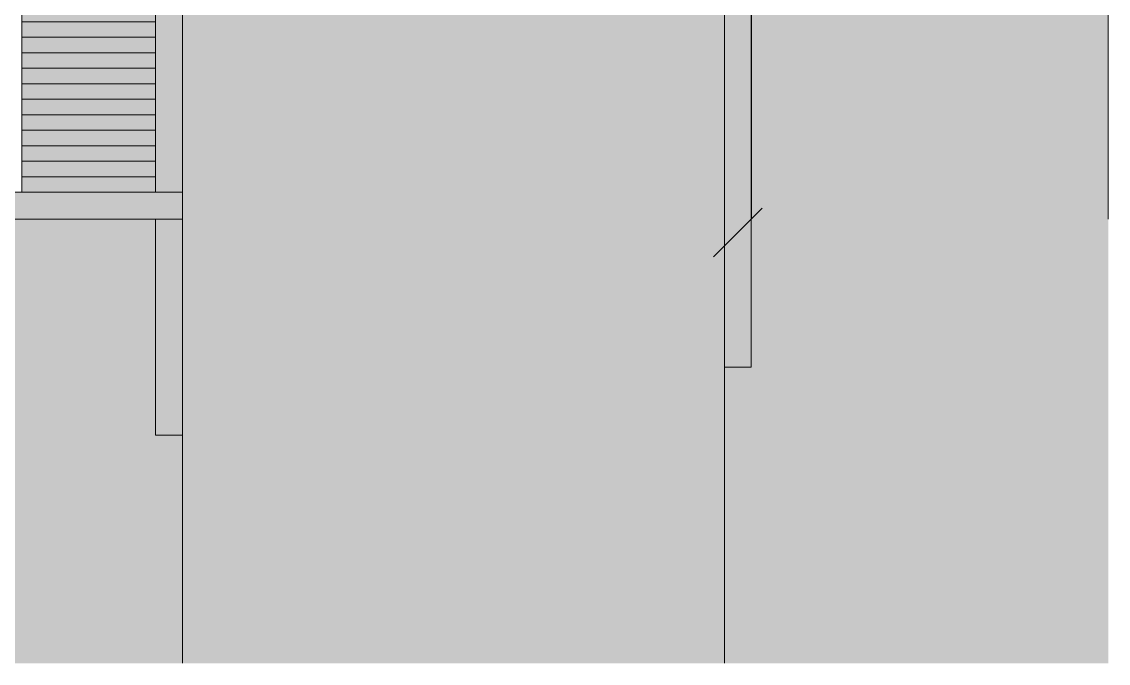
# Model space of a CAD drawing. Header units: centimetres. Extents: x -4381 to 5639, y -3920 to 4826.
# Drawn here: x 88.27 to 100.44, y 23.63 to 30.81 of the extents above; entities that cross this region are included whole.
import ezdxf
from ezdxf.xclip import XClip

# ---------------------------------------------------------------- set-up
doc = ezdxf.new("R2010")
doc.units = ezdxf.units.CM
doc.header["$MEASUREMENT"] = 0
doc.header["$XCLIPFRAME"] = 0
doc.set_wipeout_variables(frame=1)
doc.linetypes.add('Dashed', pattern=[0.564444446563721, 0.28222222328186, -0.282222223281861])
doc.linetypes.add('Wipeout_Contour', pattern=[100, 0, -100])
for name, color, linetype in [('0- SITE', 7, 'Continuous'), ('Dalles', 7, 'Continuous'), ('Drawing & Figure', 7, 'Continuous'), ('Mur de clôture', 7, 'Continuous'), ('Structural - Bearing', 7, 'Continuous')]:
    doc.layers.add(name, color=color, linetype=linetype)
for name, color, linetype, lineweight in [('0- SITE_Pen_No__1', 7, 'Continuous', 5), ('0_Pen_No__1', 7, 'Continuous', 5), ('0_Pen_No__20', 1, 'Continuous', 5), ('Dalles_Pen_No__1', 7, 'Continuous', 5), ('Mur de clôture_Pen_No__1', 7, 'Continuous', 5), ('Structural - Bearing_Pen_No__1', 7, 'Continuous', 5)]:
    doc.layers.add(name, color=color, linetype=linetype, lineweight=lineweight)
for name, color, linetype, lineweight, true_color in [('0- SITE_Pen_No__178', 7, 'Continuous', 5, 0xbda888), ('0- SITE_Pen_No__180', 7, 'Continuous', 5, 0xe2e3c6), ('0_Pen_No__161', 7, 'Continuous', 5, 0x6a6a6a), ('0_Pen_No__62', 7, 'Continuous', 5, 0xaaaaaa)]:
    doc.layers.add(name, color=color, linetype=linetype, lineweight=lineweight, true_color=true_color)

# ---------------------------------------------------------------- blocks, each defined once
blk = doc.blocks.new('Drawing_7_7', base_point=(-363.0918638569751, 32.20361154116348))
at = {"layer": 'Mur de clôture', "linetype": 'Continuous', "lineweight": 0, "ltscale": 10, "true_color": 0x000000}
blk.add_hatch(color=18, dxfattribs=at).paths.add_polyline_path([(96.44269188585409, 26.94196247046312), (96.44269188585409, 34.24196247046313), (96.14269122274325, 34.24196247046313), (96.14269122274325, 26.94196247046312)])
at = {"layer": '0- SITE_Pen_No__1', "linetype": 'Continuous', "ltscale": 10}
for p, q in [((96.14269092752382, 30.97815683848237), (96.14269092752382, 26.94196229986858)), ((96.14269155869873, 26.94196277216524), (96.14269155869873, 23.62539662638815))]:
    blk.add_line(p, q, dxfattribs=at)
at = {"layer": '0_Pen_No__1', "linetype": 'Continuous', "ltscale": 10}
for p, q in [((96.44269187189254, 28.60361171075894), (96.44269187189254, 31.20361215521309)), ((96.14269092752382, 31.00812253796197), (96.14269092752382, 28.30361076639022)), ((100.442691885854, 31.02976233576032), (100.442691885854, 28.60361171075894)), ((96.0185781029236, 28.17949794178999), (96.56269181426083, 28.72361165312722)), ((96.14269092752382, 28.30361076639022), (96.44269187189254, 28.60361171075894))]:
    blk.add_line(p, q, dxfattribs=at)
at = {"layer": '0_Pen_No__20', "linetype": 'Dashed', "ltscale": 10}
blk.add_line((96.44553852626727, 28.60361171075894), (96.44553852626727, 45.11706607426095), dxfattribs=at)
at = {"layer": 'Mur de clôture_Pen_No__1', "linetype": 'Continuous', "ltscale": 10}
for p, q in [((96.44269187189254, 34.24196254303784), (96.44269187189254, 26.94196229986858)), ((96.44269187189254, 26.94196229986858), (96.14269092752382, 26.94196229986858))]:
    blk.add_line(p, q, dxfattribs=at)
at = {"color": 254, "linetype": 'Wipeout_Contour', "lineweight": 0, "ltscale": 374.4759731544842}
blk.add_wipeout([(88.26688190887984, 28.90361154116348), (89.76688190887971, 28.90361154116348), (89.76688190887971, 29.077291541163483), (88.26688190887984, 29.077291541163483)], dxfattribs=at)
at = {"color": 254, "linetype": 'Wipeout_Contour', "lineweight": 0, "ltscale": 359.252132622533}
blk.add_wipeout([(82.42149406217962, 28.603611940416105), (82.42149406217962, 23.62539662638815), (89.38214197663471, 23.62539662638815), (89.38214197663471, 28.603611940416105)], dxfattribs=at).dxf.layer = '0- SITE'
at = {"layer": '0- SITE_Pen_No__178', "linetype": 'Continuous', "ltscale": 10}
blk.add_hatch(color=256, dxfattribs=at).paths.add_polyline_path([(82.42149406217962, 28.6036119404161), (82.42149406217962, 23.62539662638815), (89.38214197663471, 23.62539662638815), (89.38214197663471, 28.6036119404161)])
at = {"layer": '0_Pen_No__62', "linetype": 'Continuous', "ltscale": 10}
blk.add_hatch(color=256, dxfattribs=at).paths.add_polyline_path([(88.26688190887984, 28.90361154116348), (89.76688190887971, 28.90361154116348), (89.76688190887971, 29.07729154116348), (88.26688190887984, 29.07729154116348)])
at = {"layer": 'Dalles_Pen_No__1', "linetype": 'Continuous', "ltscale": 10}
for p, q in [((89.76688173487774, 28.90361120386364), (88.06688194663373, 28.90361120386364)), ((90.06688195361447, 28.90361120386364), (89.76688173487774, 28.90361120386364))]:
    blk.add_line(p, q, dxfattribs=at)
at = {"color": 254, "linetype": 'Wipeout_Contour', "lineweight": 0, "ltscale": 374.6916784722161}
blk.add_wipeout([(88.26688190815312, 29.07729154116348), (89.7668819081531, 29.07729154116348), (89.7668819081531, 29.25098154116348), (88.26688190815312, 29.25098154116348)], dxfattribs=at)
at = {"color": 254, "linetype": 'Wipeout_Contour', "lineweight": 0, "ltscale": 560.8185111486865}
blk.add_wipeout([(89.38214197663471, 28.603611940416105), (89.38214197663471, 23.62539662638815), (90.06688198992819, 23.62539662638815), (90.06688198992819, 26.18017951531395), (89.76688204733915, 26.18017951531395), (89.76688204733915, 28.603611940416105)], dxfattribs=at).dxf.layer = '0- SITE'
at = {"layer": '0- SITE_Pen_No__178', "linetype": 'Continuous', "ltscale": 10}
blk.add_hatch(color=256, dxfattribs=at).paths.add_polyline_path([(89.38214197663471, 28.6036119404161), (89.38214197663471, 23.62539662638815), (90.06688198992819, 23.62539662638815), (90.06688198992819, 26.18017951531395), (89.76688204733915, 26.18017951531395), (89.76688204733915, 28.6036119404161)])
at = {"layer": '0- SITE_Pen_No__180', "linetype": 'Continuous', "lineweight": 0, "ltscale": 10, "true_color": 0x383831}
blk.add_hatch(color=250, dxfattribs=at).paths.add_polyline_path([(93.8909010645259, 31.14196279505605), (90.06688198992819, 31.40956489642708), (90.06688198992819, 23.62539662638815), (96.14269155869873, 23.62539662638815), (96.14269155869873, 30.97815662491731), (95.88594990940777, 31.00089016827657), (95.84201542111795, 31.00375118400569), (95.79775027513045, 31.00716109151294)])
at = {"layer": '0_Pen_No__62', "linetype": 'Continuous', "ltscale": 10}
blk.add_hatch(color=256, dxfattribs=at).paths.add_polyline_path([(88.26688190815312, 29.07729154116348), (89.7668819081531, 29.07729154116348), (89.7668819081531, 29.25098154116348), (88.26688190815312, 29.25098154116348)])
at = {"layer": 'Dalles', "linetype": 'Continuous', "lineweight": 0, "ltscale": 10, "true_color": 0x000000}
blk.add_hatch(color=18, dxfattribs=at).paths.add_polyline_path([(90.0668817820737, 28.60361154116348), (90.0668817820737, 28.90361154116348), (63.66688212768619, 28.90361154116348), (63.66688212768619, 28.60361154116348)])
at = {"layer": 'Structural - Bearing', "linetype": 'Continuous', "lineweight": 0, "ltscale": 10, "true_color": 0x000000}
blk.add_hatch(color=18, dxfattribs=at).paths.add_polyline_path([(90.06688181708186, 28.60361154116348), (89.76688178105796, 28.60361154116348), (89.76688178136109, 26.18017956620174), (90.06688178136102, 26.18017956620174)])
at = {"layer": '0- SITE_Pen_No__1', "linetype": 'Continuous', "ltscale": 10}
blk.add_line((90.06688198992819, 26.18017951531395), (90.06688198992819, 23.62539662638815), dxfattribs=at)
at = {"layer": '0- SITE_Pen_No__1', "linetype": 'Continuous', "ltscale": 10, "flags": 128}
blk.add_lwpolyline([(90.0668818656194, 31.40956517549727), (90.0668817820737, 28.90361154116348), (90.0668817820737, 28.60361154116348), (90.06688178136102, 26.18017956620175)], dxfattribs=at)
at = {"layer": '0_Pen_No__1', "linetype": 'Continuous', "ltscale": 10}
for p, q in [((90.06688195361447, 28.60361171075894), (90.06688195361447, 31.42326749528893)), ((63.66688157121607, 28.60361171075894), (90.06688195361447, 28.60361171075894))]:
    blk.add_line(p, q, dxfattribs=at)
at = {"layer": '0_Pen_No__161', "linetype": 'Continuous', "ltscale": 10}
blk.add_line((88.2668820924582, 29.07729122542611), (89.76688173487774, 29.07729122542611), dxfattribs=at)
at = {"layer": 'Dalles_Pen_No__1', "linetype": 'Continuous', "ltscale": 10}
for p, q in [((89.76688173487774, 28.60361171075894), (63.66688229684808, 28.60361171075894)), ((90.06688195361447, 28.60361171075894), (89.76688173487774, 28.60361171075894))]:
    blk.add_line(p, q, dxfattribs=at)
at = {"layer": 'Structural - Bearing_Pen_No__1', "linetype": 'Continuous', "ltscale": 10}
for p in [(89.76688173487774, 28.60361171075894), (90.06688195361447, 26.18017930326654)]:
    blk.add_line(p, (89.76688173487774, 26.18017930326654), dxfattribs=at)
at = {"color": 254, "linetype": 'Wipeout_Contour', "lineweight": 0, "ltscale": 374.908547271415}
blk.add_wipeout([(88.26688190742632, 29.25098154116348), (89.7668819074263, 29.25098154116348), (89.7668819074263, 29.424661541163477), (88.26688190742632, 29.424661541163477)], dxfattribs=at)
at = {"layer": '0_Pen_No__62', "linetype": 'Continuous', "ltscale": 10}
blk.add_hatch(color=256, dxfattribs=at).paths.add_polyline_path([(88.26688190742632, 29.25098154116348), (89.7668819074263, 29.25098154116348), (89.7668819074263, 29.42466154116348), (88.26688190742632, 29.42466154116348)])
at = {"layer": '0_Pen_No__161', "linetype": 'Continuous', "ltscale": 10}
blk.add_line((88.2668820924582, 29.2509814058367), (89.76688173487774, 29.2509814058367), dxfattribs=at)
at = {"color": 254, "linetype": 'Wipeout_Contour', "lineweight": 0, "ltscale": 375.12657747434}
blk.add_wipeout([(88.26688190669954, 29.424661541163484), (89.7668819066996, 29.424661541163484), (89.7668819066996, 29.59835154116349), (88.26688190669954, 29.59835154116349)], dxfattribs=at)
at = {"layer": '0_Pen_No__62', "linetype": 'Continuous', "ltscale": 10}
blk.add_hatch(color=256, dxfattribs=at).paths.add_polyline_path([(88.26688190669954, 29.42466154116348), (89.7668819066996, 29.42466154116348), (89.7668819066996, 29.59835154116348), (88.26688190669954, 29.59835154116348)])
at = {"layer": '0_Pen_No__161', "linetype": 'Continuous', "ltscale": 10}
blk.add_line((88.2668820924582, 29.42466142739916), (89.76688173487774, 29.42466142739916), dxfattribs=at)
at = {"color": 254, "linetype": 'Wipeout_Contour', "lineweight": 0, "ltscale": 375.3457671171332}
blk.add_wipeout([(88.26688190597282, 29.59835154116348), (89.7668819059728, 29.59835154116348), (89.7668819059728, 29.77203154116348), (88.26688190597282, 29.77203154116348)], dxfattribs=at)
at = {"layer": '0_Pen_No__62', "linetype": 'Continuous', "ltscale": 10}
blk.add_hatch(color=256, dxfattribs=at).paths.add_polyline_path([(88.26688190597282, 29.59835154116348), (89.7668819059728, 29.59835154116348), (89.7668819059728, 29.77203154116348), (88.26688190597282, 29.77203154116348)])
at = {"layer": '0_Pen_No__161', "linetype": 'Continuous', "ltscale": 10}
blk.add_line((88.2668820924582, 29.59835160780976), (89.76688173487774, 29.59835160780976), dxfattribs=at)
at = {"color": 254, "linetype": 'Wipeout_Contour', "lineweight": 0, "ltscale": 375.566114108623}
blk.add_wipeout([(88.26688190524612, 29.77203154116348), (89.7668819052461, 29.77203154116348), (89.7668819052461, 29.94572154116348), (88.26688190524612, 29.94572154116348)], dxfattribs=at)
at = {"layer": '0_Pen_No__62', "linetype": 'Continuous', "ltscale": 10}
blk.add_hatch(color=256, dxfattribs=at).paths.add_polyline_path([(88.26688190524612, 29.77203154116348), (89.7668819052461, 29.77203154116348), (89.7668819052461, 29.94572154116348), (88.26688190524612, 29.94572154116348)])
at = {"layer": '0_Pen_No__161', "linetype": 'Continuous', "ltscale": 10}
blk.add_line((88.2668820924582, 29.77203162937221), (89.76688173487774, 29.77203162937221), dxfattribs=at)
at = {"color": 254, "linetype": 'Wipeout_Contour', "lineweight": 0, "ltscale": 375.7876164742578}
blk.add_wipeout([(88.26688190451932, 29.94572154116348), (89.76688190451938, 29.94572154116348), (89.76688190451938, 30.119401541163484), (88.26688190451932, 30.119401541163484)], dxfattribs=at)
at = {"layer": '0_Pen_No__62', "linetype": 'Continuous', "ltscale": 10}
blk.add_hatch(color=256, dxfattribs=at).paths.add_polyline_path([(88.26688190451932, 29.94572154116348), (89.76688190451938, 29.94572154116348), (89.76688190451938, 30.11940154116348), (88.26688190451932, 30.11940154116348)])
at = {"layer": '0_Pen_No__161', "linetype": 'Continuous', "ltscale": 10}
blk.add_line((88.2668820924582, 29.94572180978281), (89.76688173487774, 29.94572180978281), dxfattribs=at)
at = {"color": 254, "linetype": 'Wipeout_Contour', "lineweight": 0, "ltscale": 376.0102656992328}
blk.add_wipeout([(88.26688190379261, 30.11940154116348), (89.76688190379267, 30.11940154116348), (89.76688190379267, 30.293081541163478), (88.26688190379261, 30.293081541163478)], dxfattribs=at)
at = {"layer": '0_Pen_No__62', "linetype": 'Continuous', "ltscale": 10}
blk.add_hatch(color=256, dxfattribs=at).paths.add_polyline_path([(88.26688190379261, 30.11940154116348), (89.76688190379267, 30.11940154116348), (89.76688190379267, 30.29308154116348), (88.26688190379261, 30.29308154116348)])
at = {"layer": '0_Pen_No__161', "linetype": 'Continuous', "ltscale": 10}
blk.add_line((88.2668820924582, 30.11940183134527), (89.76688173487774, 30.11940183134527), dxfattribs=at)
at = {"color": 254, "linetype": 'Wipeout_Contour', "lineweight": 0, "ltscale": 376.2340725548156}
blk.add_wipeout([(88.26688190306591, 30.293081541163485), (89.76688190306588, 30.293081541163485), (89.76688190306588, 30.46677154116348), (88.26688190306591, 30.46677154116348)], dxfattribs=at)
at = {"layer": '0_Pen_No__62', "linetype": 'Continuous', "ltscale": 10}
blk.add_hatch(color=256, dxfattribs=at).paths.add_polyline_path([(88.26688190306591, 30.29308154116348), (89.76688190306588, 30.29308154116348), (89.76688190306588, 30.46677154116348), (88.26688190306591, 30.46677154116348)])
at = {"layer": '0_Pen_No__161', "linetype": 'Continuous', "ltscale": 10}
blk.add_line((88.2668820924582, 30.29308185290773), (89.76688173487774, 30.29308185290773), dxfattribs=at)
at = {"color": 254, "linetype": 'Wipeout_Contour', "lineweight": 0, "ltscale": 376.4590286421891}
blk.add_wipeout([(88.26688190233921, 30.46677154116348), (89.76688190233916, 30.46677154116348), (89.76688190233916, 30.640451541163486), (88.26688190233921, 30.640451541163486)], dxfattribs=at)
at = {"layer": '0_Pen_No__62', "linetype": 'Continuous', "ltscale": 10}
blk.add_hatch(color=256, dxfattribs=at).paths.add_polyline_path([(88.26688190233921, 30.46677154116348), (89.76688190233916, 30.46677154116348), (89.76688190233916, 30.64045154116348), (88.26688190233921, 30.64045154116348)])
at = {"layer": '0_Pen_No__161', "linetype": 'Continuous', "ltscale": 10}
blk.add_line((88.2668820924582, 30.46677130768632), (89.76688173487774, 30.46677130768632), dxfattribs=at)
at = {"color": 254, "linetype": 'Wipeout_Contour', "lineweight": 0, "ltscale": 376.6851318380592}
blk.add_wipeout([(88.26688190161241, 30.64045154116348), (89.76688190161238, 30.64045154116348), (89.76688190161238, 30.814141541163476), (88.26688190161241, 30.814141541163476)], dxfattribs=at)
at = {"layer": '0_Pen_No__62', "linetype": 'Continuous', "ltscale": 10}
blk.add_hatch(color=256, dxfattribs=at).paths.add_polyline_path([(88.26688190161241, 30.64045154116348), (89.76688190161238, 30.64045154116348), (89.76688190161238, 30.81414154116348), (88.26688190161241, 30.81414154116348)])
at = {"layer": '0_Pen_No__161', "linetype": 'Continuous', "ltscale": 10}
blk.add_line((88.2668820924582, 30.64045132924878), (89.76688173487774, 30.64045132924878), dxfattribs=at)
at = {"color": 254, "linetype": 'Wipeout_Contour', "lineweight": 0, "ltscale": 376.9123801424894}
blk.add_wipeout([(88.26688190088561, 30.81414154116348), (89.76688190088566, 30.81414154116348), (89.76688190088566, 30.98782154116348), (88.26688190088561, 30.98782154116348)], dxfattribs=at)
at = {"layer": '0_Pen_No__1', "linetype": 'Continuous', "lineweight": 0, "ltscale": 10, "true_color": 0x000000}
blk.add_hatch(color=18, dxfattribs=at).paths.add_polyline_path([(51.74639854345053, 23.62539643196403), (100.4426918858541, 23.62539643196403), (100.4426918858541, 28.60361127146268), (100.4426918858541, 31.0297621111293), (96.44269214135296, 31.20361227156144), (96.44269214135296, 28.60361127146268), (96.1426912129998, 28.30361107196766), (96.1426912129998, 31.00812231277261), (90.06688160275954, 31.42326752218309), (90.06688160275954, 28.60361127146268), (63.66688153979258, 28.60361127146268), (63.66688153979258, 31.90361127933355), (61.66688239640017, 31.90361127933355), (61.66688239640017, 28.60361127146268), (55.5298960776699, 28.60361127146268), (55.52974447517551, 32.40361234068341), (52.77856809156872, 32.30886952799264), (51.74639854345053, 32.30886952799264)])
at = {"layer": '0_Pen_No__62', "linetype": 'Continuous', "ltscale": 10}
blk.add_hatch(color=256, dxfattribs=at).paths.add_polyline_path([(88.26688190088561, 30.81414154116348), (89.76688190088566, 30.81414154116348), (89.76688190088566, 30.98782154116348), (88.26688190088561, 30.98782154116348)])
at = {"layer": 'Structural - Bearing', "linetype": 'Continuous', "lineweight": 0, "ltscale": 10, "true_color": 0x000000}
blk.add_hatch(color=18, dxfattribs=at).paths.add_polyline_path([(90.0668817820737, 28.90361154116348), (90.06688178136102, 32.20361154116348), (89.76688178136109, 32.20361154116348), (89.76688178105796, 28.90361154116348)])
at = {"layer": '0_Pen_No__161', "linetype": 'Continuous', "ltscale": 10}
blk.add_line((88.2668820924582, 30.81414150965937), (89.76688173487774, 30.81414150965937), dxfattribs=at)
at = {"layer": 'Structural - Bearing_Pen_No__1', "linetype": 'Continuous', "ltscale": 10}
for p, q in [((89.76688173487774, 32.20361143307144), (89.76688173487774, 28.90361120386364)), ((88.2668820924582, 31.70361179414227), (88.2668820924582, 28.90361120386364))]:
    blk.add_line(p, q, dxfattribs=at)

msp = doc.modelspace()

# ---------------------------------------------------------------- block references
at = {"layer": 'Drawing & Figure', "color": 151, "linetype": 'Continuous', "lineweight": 5, "ltscale": 10, "true_color": 0x80c2ff}
ref = msp.add_blockref('Drawing_7_7', (-363.0918638569751, 32.20361154116348), dxfattribs=at)
XClip(ref).set_block_clipping_path([(51.74639846186933, 23.62539661750746), (100.442691885854, 45.11706572446433)])

doc.saveas('drawing.dxf')
